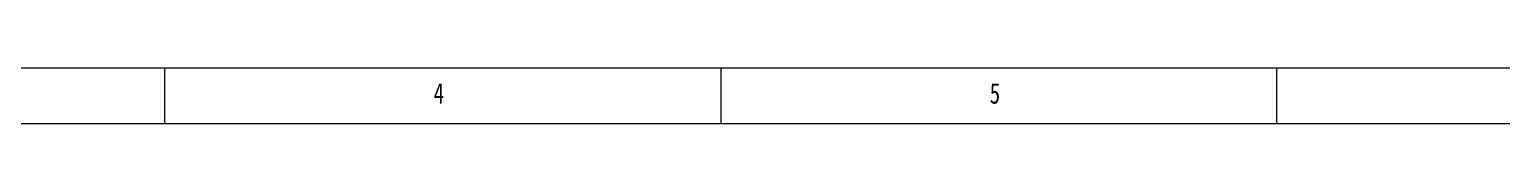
# Model space of a CAD drawing. Header units: millimetres. Extents: x 5 to 589, y 5 to 415.
# Drawn here: x 134.8 to 267.2, y 410 to 415 of the extents above; entities that cross this region are included whole.
import ezdxf

# ---------------------------------------------------------------- set-up
doc = ezdxf.new("R2010")
doc.units = ezdxf.units.MM
doc.styles.add('SLDTEXTSTYLE0', font='TXT', dxfattribs={"width": 0.75})

msp = doc.modelspace()

# ---------------------------------------------------------------- linework, layer by layer
at = {"color": 7, "linetype": 'Continuous', "lineweight": 0}
for p, q in [((589, 415), (5, 415)), ((147, 410), (147, 415)), ((197, 415), (197, 410)), ((247, 410), (247, 415)), ((584, 410), (10, 410))]:
    msp.add_line(p, q, dxfattribs=at)

# ---------------------------------------------------------------- texts
at = {"color": 7, "linetype": 'Continuous', "lineweight": 0, "char_height": 1.8521, "attachment_point": 1, "style": 'SLDTEXTSTYLE0'}
for s, insert in [('4', (171.1667, 413.668)), ('5', (221.1667, 413.668))]:
    msp.add_mtext(s, dxfattribs=dict(at, insert=insert))

doc.saveas('drawing.dxf')
